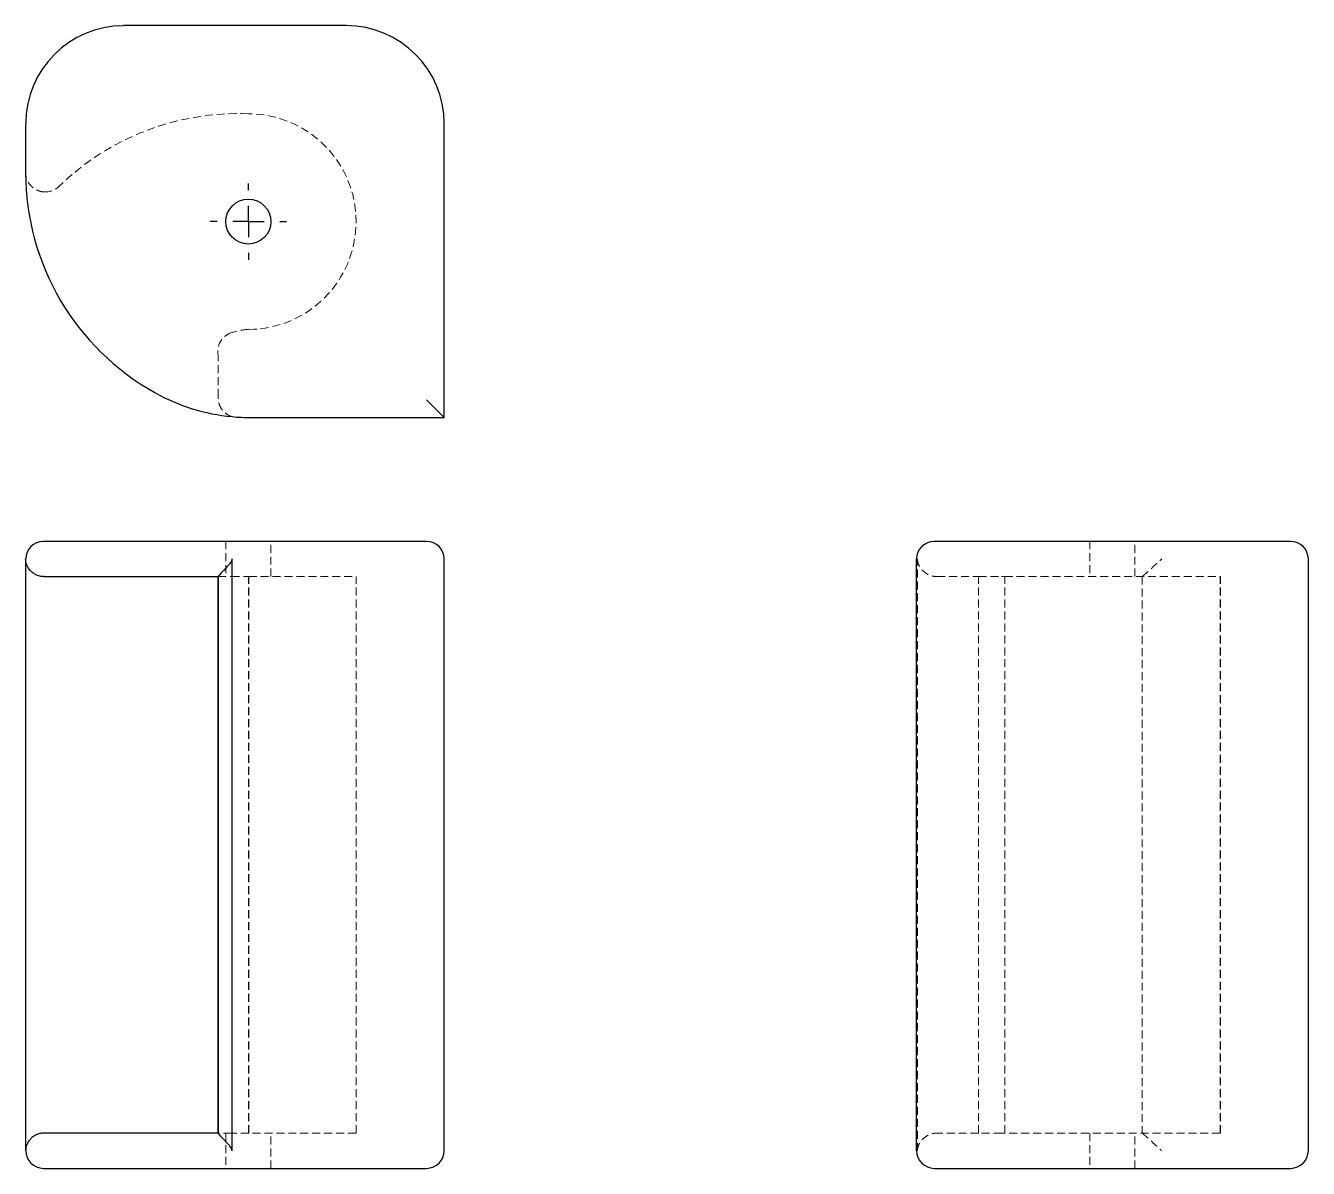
# Model space of a CAD drawing. Header units: millimetres. Extents: x 50 to 254, y 7 to 189.
import ezdxf

# ---------------------------------------------------------------- set-up
doc = ezdxf.new("R2010")
doc.units = ezdxf.units.MM
doc.linetypes.add('HIDDEN', pattern=[1.905, 1.27, -0.635])
doc.layers.add('10', color=7, linetype='Continuous')

# ---------------------------------------------------------------- blocks, each defined once
blk = doc.blocks.new('SW_CENTERMARKSYMBOL_0')
at = {"layer": '10', "color": 0}
for p, q in [((0, 5), (0, 6.09375)), ((0, 0), (0, 2.5)), ((-5, 0), (-6.09375, 0)), ((0, 0), (-2.5, 0)), ((0, 0), (0, -2.5)), ((0, 0), (2.5, 0)), ((5, 0), (6.09375, 0)), ((0, -5), (0, -6.09375))]:
    blk.add_line(p, q, dxfattribs=at)

msp = doc.modelspace()

# ---------------------------------------------------------------- linework, layer by layer
at = {"color": 7, "linetype": 'Continuous', "lineweight": 25}
for p, q in [((100.76, 189.25), (65.24, 189.25)), ((49.61, 173.62), (49.61, 165.85)), ((116.39, 126.75), (116.39, 173.62)), ((113.57, 129.56), (116.39, 126.75)), ((85.47, 126.75), (116.39, 126.75)), ((71.59, 107), (52.43, 107)), ((85.47, 107), (71.59, 107)), ((113.57, 107), (85.47, 107)), ((238.62, 107), (194.56, 107)), ((251.44, 107), (238.62, 107)), ((49.61, 104.19), (49.61, 9.81)), ((82.54, 9.81), (82.54, 104.19)), ((116.39, 9.81), (116.39, 104.19)), ((191.75, 9.81), (191.75, 104.19)), ((254.25, 9.81), (254.25, 104.19)), ((52.56, 101.38), (71.59, 101.38)), ((71.59, 101.38), (80.33, 101.38)), ((80.26, 101.38), (80.26, 12.62)), ((80.33, 101.38), (80.33, 12.62)), ((71.59, 12.62), (52.56, 12.62)), ((80.33, 12.62), (71.59, 12.62)), ((52.43, 7), (71.59, 7)), ((71.59, 7), (85.47, 7)), ((85.47, 7), (113.57, 7)), ((194.56, 7), (238.62, 7)), ((238.62, 7), (251.44, 7))]:
    msp.add_line(p, q, dxfattribs=at)
at = {"color": 7, "linetype": 'HIDDEN', "lineweight": 18}
for p, q in [((80.33, 130.03), (80.33, 136.64)), ((81.54, 107), (81.54, 101.38)), ((88.73, 101.38), (88.73, 107)), ((219.41, 107), (219.41, 101.38)), ((226.59, 101.38), (226.59, 107)), ((191.89, 9.81), (191.89, 104.19)), ((80.33, 101.38), (82.46, 101.38)), ((82.46, 101.38), (85.2, 101.38)), ((85.17, 12.62), (85.17, 101.38)), ((85.2, 12.62), (85.2, 101.38)), ((85.2, 101.38), (102.32, 101.38)), ((102.32, 12.62), (102.32, 101.38)), ((195.03, 101.38), (201.64, 101.38)), ((201.64, 101.38), (205.28, 101.38)), ((201.64, 12.62), (201.64, 101.38)), ((205.28, 101.38), (205.81, 101.38)), ((205.81, 101.38), (240.19, 101.38)), ((205.81, 12.62), (205.81, 101.38)), ((227.72, 101.38), (227.72, 12.62)), ((240.19, 12.62), (240.19, 101.38)), ((240.19, 101.38), (240.22, 101.38)), ((240.22, 12.62), (240.22, 101.38)), ((82.46, 12.62), (80.33, 12.62)), ((81.54, 12.62), (81.54, 7)), ((85.2, 12.62), (82.46, 12.62)), ((102.32, 12.62), (85.2, 12.62)), ((88.73, 7), (88.73, 12.62)), ((201.64, 12.62), (195.03, 12.62)), ((205.28, 12.62), (201.64, 12.62)), ((205.81, 12.62), (205.28, 12.62)), ((240.19, 12.62), (205.81, 12.62)), ((219.41, 12.62), (219.41, 7)), ((226.59, 7), (226.59, 12.62)), ((240.22, 12.62), (240.19, 12.62))]:
    msp.add_line(p, q, dxfattribs=at)
at = {"color": 7, "linetype": 'Continuous', "lineweight": 25}
msp.add_circle((85.14, 158), 3.59, dxfattribs=at)
for centre, radius, start, end in [((65.24, 173.62), 15.62, 90, 180), ((100.76, 173.62), 15.63, 0, 90), ((89.85, 165.85), 40.24, 180.0069, 240.7984), ((85.47, 158), 31.25, 240.7984, 264.6277), ((85.47, 158), 31.25, 264.6277, 270), ((52.43, 104.19), 2.81, 90, 180), ((113.57, 104.19), 2.81, 0, 90), ((194.56, 104.19), 2.81, 90, 180), ((251.44, 104.19), 2.81, 0, 90), ((52.43, 9.81), 2.81, 180, 270), ((113.57, 9.81), 2.81, 270, 0), ((194.56, 9.81), 2.81, 180, 270), ((251.44, 9.81), 2.81, 270, 0)]:
    msp.add_arc(centre, radius, start, end, dxfattribs=at)
at = {"color": 7, "linetype": 'HIDDEN', "lineweight": 18}
for centre, radius, start, end in [((83.5, 134.24), 40.98, 87.6634, 134.225), ((85.14, 158), 17.19, 270.2099, 89.8902), ((52.74, 165.85), 3.12, 266.6565, 314.225), ((83.39, 137.3), 3.13, 107.2353, 192.1589), ((86.23, 128.14), 12.72, 94.6395, 107.2353)]:
    msp.add_arc(centre, radius, start, end, dxfattribs=at)
for points, knots in [([(52.56, 162.73), (52.32, 162.74), (52.09, 162.78), (51.65, 162.91), (51.44, 163), (51.06, 163.2), (50.89, 163.32), (50.58, 163.58), (50.44, 163.72), (50.08, 164.16), (49.9, 164.48), (49.67, 165.15), (49.61, 165.5), (49.61, 165.85)], [0, 0, 0, 0, 0.125, 0.125, 0.25, 0.25, 0.375, 0.375, 0.5, 0.5, 0.75, 0.75, 1, 1, 1, 1]), ([(82.54, 126.89), (82.54, 126.89), (82.51, 126.9), (82.42, 126.93), (82.36, 126.95), (82.18, 127.02), (82.05, 127.08), (81.65, 127.3), (81.39, 127.51), (81.04, 127.88), (80.93, 128.02), (80.73, 128.33), (80.65, 128.5), (80.5, 128.86), (80.44, 129.05), (80.35, 129.45), (80.33, 129.66), (80.33, 129.87)], [0, 0, 0, 0, 0.0625, 0.0625, 0.125, 0.125, 0.25, 0.25, 0.5, 0.5, 0.625, 0.625, 0.75, 0.75, 0.875, 0.875, 1, 1, 1, 1]), ([(191.89, 104.19), (191.89, 104.08), (191.9, 103.98), (191.93, 103.78), (191.95, 103.7), (192.02, 103.44), (192.08, 103.29), (192.3, 102.85), (192.51, 102.57), (192.88, 102.2), (193.02, 102.09), (193.33, 101.87), (193.5, 101.77), (193.86, 101.6), (194.05, 101.53), (194.45, 101.42), (194.66, 101.39), (194.87, 101.38)], [0, 0, 0, 0, 0.0625, 0.0625, 0.125, 0.125, 0.25, 0.25, 0.5, 0.5, 0.625, 0.625, 0.75, 0.75, 0.875, 0.875, 1, 1, 1, 1]), ([(227.73, 101.38), (227.74, 101.38), (227.78, 101.4), (227.91, 101.51), (228, 101.59), (228.2, 101.77), (228.32, 101.88), (228.58, 102.12), (228.72, 102.24), (229.16, 102.65), (229.48, 102.94), (230.15, 103.55), (230.5, 103.87), (230.85, 104.19)], [0, 0, 0, 0, 0.125, 0.125, 0.25, 0.25, 0.375, 0.375, 0.5, 0.5, 0.75, 0.75, 1, 1, 1, 1]), ([(191.89, 9.81), (191.89, 9.92), (191.9, 10.02), (191.93, 10.22), (191.95, 10.3), (192.02, 10.56), (192.08, 10.71), (192.3, 11.15), (192.51, 11.43), (192.88, 11.8), (193.02, 11.91), (193.33, 12.13), (193.5, 12.23), (193.86, 12.4), (194.05, 12.47), (194.45, 12.58), (194.66, 12.61), (194.87, 12.62)], [0, 0, 0, 0, 0.0625, 0.0625, 0.125, 0.125, 0.25, 0.25, 0.5, 0.5, 0.625, 0.625, 0.75, 0.75, 0.875, 0.875, 1, 1, 1, 1]), ([(227.73, 12.62), (227.74, 12.62), (227.78, 12.6), (227.91, 12.49), (228, 12.41), (228.2, 12.23), (228.32, 12.12), (228.58, 11.88), (228.72, 11.76), (229.16, 11.35), (229.48, 11.06), (230.15, 10.45), (230.5, 10.13), (230.85, 9.81)], [0, 0, 0, 0, 0.125, 0.125, 0.25, 0.25, 0.375, 0.375, 0.5, 0.5, 0.75, 0.75, 1, 1, 1, 1])]:
    msp.add_open_spline(points, degree=3, knots=knots, dxfattribs=at)
for points in [[(80.33, 129.87), (80.33, 129.93), (80.33, 129.98), (80.33, 130.03)], [(194.87, 101.38), (194.93, 101.38), (194.98, 101.38), (195.03, 101.38)], [(194.87, 12.62), (194.93, 12.62), (194.98, 12.62), (195.03, 12.62)]]:
    msp.add_open_spline(points, degree=3, dxfattribs=at)
at = {"color": 7, "linetype": 'Continuous', "lineweight": 25}
for points, knots in [([(52.56, 101.38), (52.32, 101.38), (52.09, 101.4), (51.65, 101.51), (51.44, 101.59), (51.06, 101.77), (50.89, 101.88), (50.58, 102.12), (50.44, 102.24), (50.08, 102.65), (49.9, 102.94), (49.67, 103.55), (49.61, 103.87), (49.61, 104.19)], [0, 0, 0, 0, 0.125, 0.125, 0.25, 0.25, 0.375, 0.375, 0.5, 0.5, 0.75, 0.75, 1, 1, 1, 1]), ([(82.54, 104.19), (82.54, 104.08), (82.51, 103.98), (82.42, 103.78), (82.36, 103.7), (82.18, 103.44), (82.05, 103.29), (81.65, 102.85), (81.39, 102.57), (81.04, 102.2), (80.93, 102.09), (80.73, 101.87), (80.65, 101.77), (80.5, 101.6), (80.44, 101.53), (80.35, 101.42), (80.33, 101.39), (80.33, 101.38)], [0, 0, 0, 0, 0.0625, 0.0625, 0.125, 0.125, 0.25, 0.25, 0.5, 0.5, 0.625, 0.625, 0.75, 0.75, 0.875, 0.875, 1, 1, 1, 1]), ([(52.56, 12.62), (52.32, 12.62), (52.09, 12.6), (51.65, 12.49), (51.44, 12.41), (51.06, 12.23), (50.89, 12.12), (50.58, 11.88), (50.44, 11.76), (50.08, 11.35), (49.9, 11.06), (49.67, 10.45), (49.61, 10.13), (49.61, 9.81)], [0, 0, 0, 0, 0.125, 0.125, 0.25, 0.25, 0.375, 0.375, 0.5, 0.5, 0.75, 0.75, 1, 1, 1, 1]), ([(82.54, 9.81), (82.54, 9.92), (82.51, 10.02), (82.42, 10.22), (82.36, 10.3), (82.18, 10.56), (82.05, 10.71), (81.65, 11.15), (81.39, 11.43), (81.04, 11.8), (80.93, 11.91), (80.73, 12.13), (80.65, 12.23), (80.5, 12.4), (80.44, 12.47), (80.35, 12.58), (80.33, 12.61), (80.33, 12.62)], [0, 0, 0, 0, 0.0625, 0.0625, 0.125, 0.125, 0.25, 0.25, 0.5, 0.5, 0.625, 0.625, 0.75, 0.75, 0.875, 0.875, 1, 1, 1, 1])]:
    msp.add_open_spline(points, degree=3, knots=knots, dxfattribs=at)

# ---------------------------------------------------------------- block references
at = {"layer": '10'}
msp.add_blockref('SW_CENTERMARKSYMBOL_0', (85.14, 158), dxfattribs=at)

doc.saveas('drawing.dxf')
